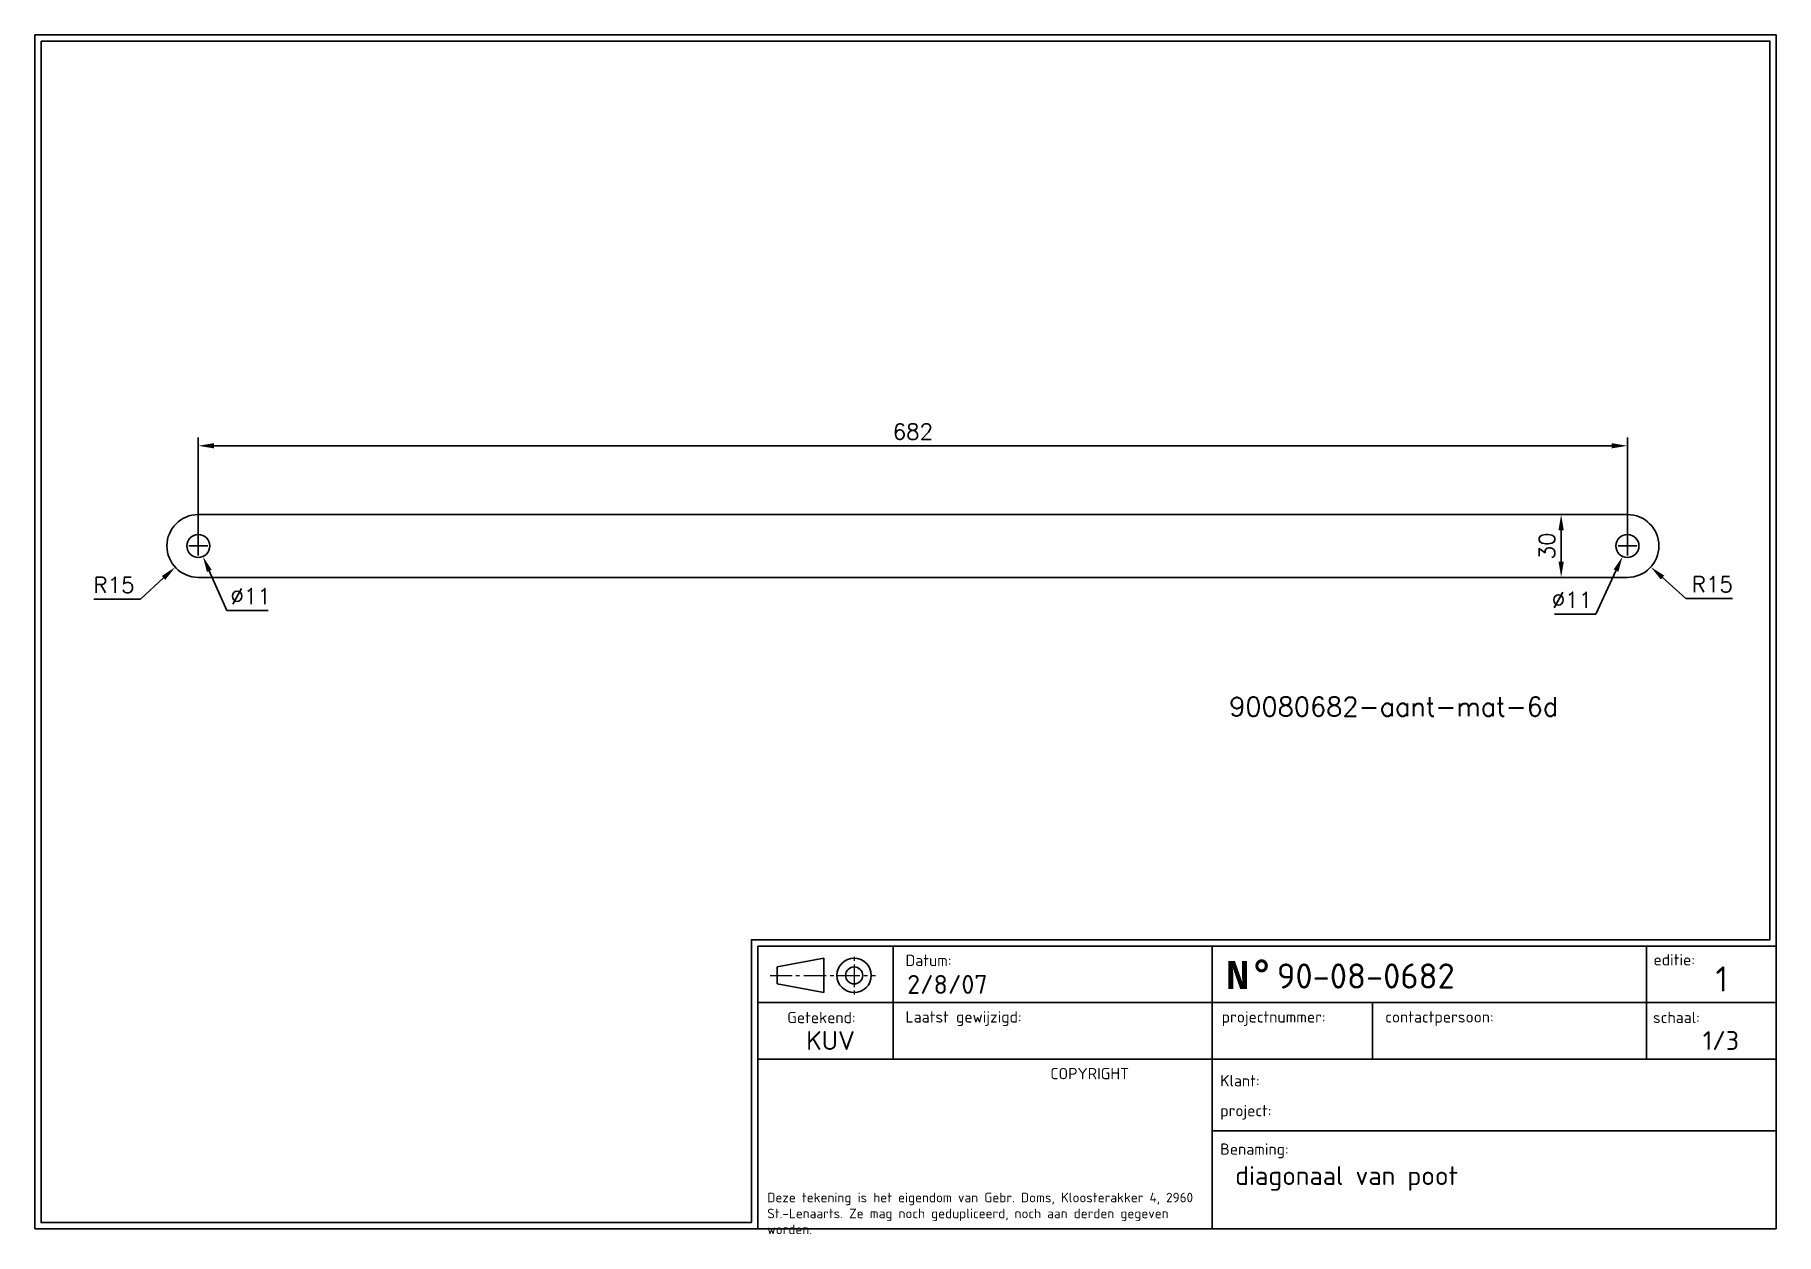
# Paper-space layout 'A4 Hor' of a CAD drawing. Extents: x 520 to 797, y 40 to 231.
# The model-space entities are those that its viewports show. They can reach past a viewport. Long polylines and large blocks are cut down to what shows.
import ezdxf
from ezdxf.enums import TextEntityAlignment as Align

# ---------------------------------------------------------------- set-up
doc = ezdxf.new("R2010")
doc.units = 0
doc.header["$LTSCALE"] = 0.5
doc.layers.get('0').update_dxf_attribs({"linetype": 'CONTINUOUS'})
doc.layers.get('DEFPOINTS').update_dxf_attribs({"linetype": 'CONTINUOUS'})
for name, color, linetype in [('50VOL', 13, 'CONTINUOUS'), ('70VOL', 5, 'CONTINUOUS'), ('BRANDLIJN', 93, 'CONTINUOUS')]:
    doc.layers.add(name, color=color, linetype=linetype)
doc.layers.add('View', color=9, linetype='CONTINUOUS', plot=False)
doc.styles.add('ISOCPEUR', font='isocpeur.ttf')
doc.styles.add('ROMAND', font='', dxfattribs={"height": 2})
doc.styles.add('ROMANS', font='romans.shx')
doc.styles.get('ROMAND').set_extended_font_data('romand.shx')
doc.dimstyles.new('1_OP_03$0', dxfattribs={"dimscale": 3, "dimtxt": 2.5, "dimasz": 2.5, "dimexe": 1.3, "dimexo": 0.6, "dimgap": 1, "dimtad": 1, "dimdec": 1, "dimdsep": 46, "dimtxsty": 'ROMANS', "dimcen": -1.5, "dimclrd": 150, "dimclre": 150, "dimclrt": 5, "dimadec": 0, "dimazin": 0, "dimtfac": 1, "dimtdec": 1, "dimtmove": 0, "dimatfit": 3, "dimfxl": 0, "dimtolj": 1, "dimtzin": 0, "dimarcsym": 0})
doc.dimstyles.new('1_OP_03$3', dxfattribs={"dimscale": 3, "dimtxt": 2.5, "dimasz": 2.5, "dimexe": 1.3, "dimexo": 0.6, "dimgap": 1, "dimtad": 1, "dimtoh": 1, "dimdec": 1, "dimdsep": 46, "dimtxsty": 'ROMANS', "dimcen": -1.5, "dimclrd": 150, "dimclre": 150, "dimclrt": 5, "dimadec": 0, "dimazin": 0, "dimtfac": 1, "dimtdec": 1, "dimtofl": 0, "dimtmove": 0, "dimatfit": 0, "dimfxl": 0, "dimtolj": 1, "dimtzin": 0, "dimarcsym": 0})
doc.dimstyles.new('1_OP_03$4', dxfattribs={"dimscale": 3, "dimtxt": 2.5, "dimasz": 2.5, "dimexe": 1.3, "dimexo": 0.6, "dimgap": 1, "dimtad": 1, "dimtoh": 1, "dimdec": 1, "dimdsep": 46, "dimtxsty": 'ROMANS', "dimcen": 1, "dimclrd": 150, "dimclre": 150, "dimclrt": 5, "dimadec": 0, "dimazin": 0, "dimtfac": 1, "dimtdec": 1, "dimtofl": 0, "dimtmove": 0, "dimatfit": 3, "dimfxl": 0, "dimtolj": 1, "dimtzin": 0, "dimarcsym": 0})

# ---------------------------------------------------------------- blocks, each defined once
blk = doc.blocks.new('ISO_A4')
for p, q in [((200, 287), (10, 287)), ((10, 287), (10, 10)), ((200, 10), (200, 287)), ((10, 10), (200, 10))]:
    blk.add_line(p, q)
blk = doc.blocks.new('titelhoek1')
for p, q in [((162.06, 45), (0.06, 45)), ((0.06, 45), (0.06, 0)), ((21.62, 45), (21.62, 36)), ((72.32, 0), (72.32, 45)), ((141.44, 45), (141.44, 36)), ((162.06, 45), (162.06, 0)), ((3.12, 41.69), (10.59, 43.05)), ((3.12, 41.69), (3.12, 38.96)), ((10.59, 43.05), (10.59, 37.59)), ((3.12, 38.96), (10.59, 37.59)), ((76.56, 36), (0.06, 36)), ((21.62, 36), (21.62, 27)), ((76.56, 36), (162.06, 36)), ((97.85, 36), (97.85, 27)), ((141.44, 36), (141.44, 27)), ((162.06, 27), (0.06, 27)), ((72.32, 15.59), (162.06, 15.59)), ((0.06, 0), (162.06, 0))]:
    blk.add_line(p, q)
at = {"lineweight": 9}
for p, q in [((15.39, 43.28), (15.39, 42.63)), ((15.39, 42.04), (15.39, 38.45)), ((2.04, 40.32), (5.55, 40.32)), ((6.12, 40.32), (6.72, 40.32)), ((7.37, 40.32), (10.93, 40.32)), ((11.55, 40.32), (12.15, 40.32)), ((12.78, 40.32), (16.31, 40.32)), ((16.96, 40.32), (17.53, 40.32)), ((18.15, 40.32), (18.81, 40.32)), ((15.39, 37.93), (15.39, 37.3))]:
    blk.add_line(p, q, dxfattribs=at)
for radius in [2.73, 1.36]:
    blk.add_circle((15.39, 40.32), radius)
at = {"style": 'ISOCPEUR'}
for s, p in [('Datum:', (23.56, 41.82)), ('editie:', (142.55, 41.92)), ('Getekend:', (4.75, 32.72)), ('Laatst gewijzigd:', (23.56, 32.82)), ('projectnummer:', (73.85, 32.82)), ('contactpersoon:', (99.86, 32.82)), ('schaal:', (142.46, 32.74)), ('COPYRIGHT ', (46.6, 23.8)), ('Klant:', (73.62, 22.67)), ('project:', (73.62, 17.91)), ('Benaming:', (73.62, 11.78))]:
    blk.add_text(s, height=1.8, dxfattribs=at).set_placement(p)
at = {"insert": (74.49, 42.64), "char_height": 4.5, "width": 5, "attachment_point": 1, "style": 'ROMAND'}
blk.add_mtext('{\\fMonospac821 BT|b1|i0|c0|p49;N°}', dxfattribs=at)
at = {"lineweight": 9, "insert": (1.56, 5.74), "char_height": 1.52, "width": 71.22, "attachment_point": 1, "style": 'ISOCPEUR'}
blk.add_mtext('Deze tekening is het eigendom van Gebr. Doms, Kloosterakker 4, 2960 St.-Lenaarts. Ze mag noch gedupliceerd, noch aan derden gegeven worden.', dxfattribs=at)
at = {"style": 'ISOCPEUR'}
for tag, height, p in [('TEKENINGNR', 4, (82.64, 37.03)), ('CREATING_DATE', 3, (23.82, 36.49)), ('MODIFICATION_TIME', 3, (23.82, 27.49)), ('PROJECTNR', 3, (73.74, 27.6)), ('CONTACTPERSOON', 3, (99.76, 27.6)), ('KLANTNAAM', 3, (82.92, 21.47)), ('PROJECTOMSCHRIJVING:', 3, (82.92, 16.68))]:
    blk.add_attdef(tag, text='', height=height, dxfattribs=at).set_placement(p, align=Align.BOTTOM_LEFT)
for tag, height, p in [('VERSIE', 4, (153.41, 36.56)), ('MADE_BY', 3, (11.64, 27.56)), ('SCHAAL', 3, (153.27, 27.56))]:
    blk.add_attdef(tag, text='', height=height, dxfattribs=at).set_placement(p, align=Align.BOTTOM_CENTER)
for tag, p in [('BENAMING1', (75.99, 6.97)), ('BENAMING2', (75.99, 2.97))]:
    blk.add_attdef(tag, p, '', height=3, dxfattribs=at)
blk = doc.blocks.new('*D0')
at = {"layer": '70VOL', "color": 150, "lineweight": -2}
for p, q in [((2652.28, 722.29), (2652.28, 772.21)), ((2659.78, 768.31), (3326.78, 768.31)), ((3334.28, 722.29), (3334.28, 772.21))]:
    blk.add_line(p, q, dxfattribs=at)
at = {"layer": '70VOL', "color": 150}
for points in [[(2659.78, 769.56), (2659.78, 767.06), (2652.28, 768.31)], [(3326.78, 769.56), (3326.78, 767.06), (3334.28, 768.31)]]:
    blk.add_solid(points, dxfattribs=at)
at = {"layer": 'DEFPOINTS', "color": 0}
for p in [(3334.28, 768.31), (2652.28, 720.49), (3334.28, 720.49)]:
    blk.add_point(p, dxfattribs=at)
at = {"layer": '70VOL', "color": 5, "insert": (2993.28, 775.06), "char_height": 7.5, "attachment_point": 5, "style": 'ROMANS'}
blk.add_mtext('\\A1;682', dxfattribs=at)
blk = doc.blocks.new('*D1')
at = {"layer": '70VOL', "color": 150, "lineweight": -2}
for p, q in [((2652.28, 715.99), (2652.28, 724.99)), ((2647.78, 720.49), (2656.78, 720.49)), ((2657.52, 708.6), (2665.84, 689.73)), ((2665.84, 689.73), (2685.62, 689.73))]:
    blk.add_line(p, q, dxfattribs=at)
at = {"layer": '70VOL', "color": 150}
blk.add_solid([(2658.66, 709.1), (2656.38, 708.09), (2654.49, 715.46)], dxfattribs=at)
at = {"layer": 'DEFPOINTS', "color": 0}
for p in [(2650.06, 725.52), (2654.49, 715.46)]:
    blk.add_point(p, dxfattribs=at)
at = {"layer": '70VOL', "color": 5, "insert": (2677.23, 696.48), "char_height": 7.5, "attachment_point": 5, "style": 'ROMANS'}
blk.add_mtext('\\A1;∅11', dxfattribs=at)
blk = doc.blocks.new('*D2')
at = {"layer": '70VOL', "color": 150, "lineweight": -2}
for p, q in [((2652.28, 717.49), (2652.28, 723.49)), ((2649.28, 720.49), (2655.28, 720.49)), ((2624.68, 695.1), (2635.72, 705.26)), ((2602.39, 695.1), (2624.68, 695.1))]:
    blk.add_line(p, q, dxfattribs=at)
at = {"layer": '70VOL', "color": 150}
blk.add_solid([(2634.87, 706.18), (2636.56, 704.34), (2641.24, 710.34)], dxfattribs=at)
at = {"layer": 'DEFPOINTS', "color": 0}
for p in [(2652.28, 720.49), (2641.24, 710.34)]:
    blk.add_point(p, dxfattribs=at)
at = {"layer": '70VOL', "color": 5, "insert": (2612.04, 701.85), "char_height": 7.5, "attachment_point": 5, "style": 'ROMANS'}
blk.add_mtext('\\A1;R15', dxfattribs=at)
blk = doc.blocks.new('*D3')
at = {"layer": '70VOL', "color": 150, "lineweight": -2}
for p, q in [((3334.28, 717.49), (3334.28, 723.49)), ((3331.28, 720.49), (3337.28, 720.49)), ((3362.16, 695.41), (3351, 705.45)), ((3384.44, 695.41), (3362.16, 695.41))]:
    blk.add_line(p, q, dxfattribs=at)
at = {"layer": '70VOL', "color": 150}
blk.add_solid([(3351.84, 706.37), (3350.17, 704.52), (3345.43, 710.46)], dxfattribs=at)
at = {"layer": 'DEFPOINTS', "color": 0}
for p in [(3334.28, 720.49), (3345.43, 710.46)]:
    blk.add_point(p, dxfattribs=at)
at = {"layer": '70VOL', "color": 5, "insert": (3374.8, 702.16), "char_height": 7.5, "attachment_point": 5, "style": 'ROMANS'}
blk.add_mtext('\\A1;R15', dxfattribs=at)
blk = doc.blocks.new('*D4')
at = {"layer": '70VOL', "color": 150, "lineweight": -2}
for p, q in [((3334.28, 715.99), (3334.28, 724.99)), ((3329.78, 720.49), (3338.78, 720.49)), ((3328.81, 708.69), (3319.22, 687.97)), ((3319.22, 687.97), (3299.43, 687.97))]:
    blk.add_line(p, q, dxfattribs=at)
at = {"layer": '70VOL', "color": 150}
blk.add_solid([(3327.68, 709.22), (3329.95, 708.17), (3331.97, 715.5)], dxfattribs=at)
at = {"layer": 'DEFPOINTS', "color": 0}
for p in [(3336.59, 725.48), (3331.97, 715.5)]:
    blk.add_point(p, dxfattribs=at)
at = {"layer": '70VOL', "color": 5, "insert": (3307.82, 694.72), "char_height": 7.5, "attachment_point": 5, "style": 'ROMANS'}
blk.add_mtext('\\A1;∅11', dxfattribs=at)
blk = doc.blocks.new('*D5')
at = {"layer": '70VOL', "color": 150, "lineweight": -2}
for p, q in [((3332.48, 735.49), (3298.75, 735.49)), ((3302.65, 727.99), (3302.65, 712.99)), ((3332.48, 705.49), (3298.75, 705.49))]:
    blk.add_line(p, q, dxfattribs=at)
at = {"layer": '70VOL', "color": 150}
for points in [[(3301.4, 727.99), (3303.9, 727.99), (3302.65, 735.49)], [(3301.4, 712.99), (3303.9, 712.99), (3302.65, 705.49)]]:
    blk.add_solid(points, dxfattribs=at)
at = {"layer": 'DEFPOINTS', "color": 0}
for p in [(3334.28, 735.49), (3302.65, 705.49), (3334.28, 705.49)]:
    blk.add_point(p, dxfattribs=at)
at = {"layer": '70VOL', "color": 5, "insert": (3295.9, 720.49), "char_height": 7.5, "attachment_point": 5, "rotation": 90, "style": 'ROMANS'}
blk.add_mtext('\\A1;30', dxfattribs=at)

msp = doc.modelspace()

# ---------------------------------------------------------------- linework, layer by layer
at = {"layer": '50VOL'}
for p, q in [((2652.28, 735.49), (3334.28, 735.49)), ((3334.28, 705.49), (2652.28, 705.49))]:
    msp.add_line(p, q, dxfattribs=at)
for centre in [(2652.28, 720.49), (3334.28, 720.49)]:
    msp.add_circle(centre, 5.5, dxfattribs=at)
for centre, start, end in [((2652.28, 720.49), 90, 270), ((3334.28, 720.49), 270, 90)]:
    msp.add_arc(centre, 15, start, end, dxfattribs=at)

# ---------------------------------------------------------------- texts
at = {"layer": 'BRANDLIJN', "style": 'ROMANS'}
msp.add_text('90080682-aant-mat-6d', height=9, dxfattribs=at).set_placement((3144.24, 639.31))

# ---------------------------------------------------------------- dimensions: what is measured, and where the dimension line sits
at = {"layer": '70VOL'}
dim = msp.add_linear_dim(base=(3334.28, 768.31), p1=(2652.28, 720.49), p2=(3334.28, 720.49), dimstyle='1_OP_03$0', dxfattribs=at)
dim.commit()
dim.dimension.update_dxf_attribs({"geometry": '*D0', "text_midpoint": (2993.28, 775.06)})
dim = msp.add_linear_dim(base=(3302.65, 705.49), p1=(3334.28, 735.49), p2=(3334.28, 705.49), angle=90, dimstyle='1_OP_03$0', dxfattribs=at)
dim.commit()
dim.dimension.update_dxf_attribs({"geometry": '*D5', "text_midpoint": (3295.9, 720.49)})
for center, mpoint, picture, middle in [((2652.28, 720.49), (2641.24, 710.34), '*D2', (2612.04, 701.85)), ((3334.28, 720.49), (3345.43, 710.46), '*D3', (3374.8, 702.16))]:
    dim = msp.add_radius_dim(center=center, mpoint=mpoint, dimstyle='1_OP_03$4', dxfattribs=at)
    dim.commit()
    dim.dimension.update_dxf_attribs({"geometry": picture, "text_midpoint": middle})
for p1, p2, picture, middle in [((2650.06, 725.52), (2654.49, 715.46), '*D1', (2677.23, 689.73)), ((3336.59, 725.48), (3331.97, 715.5), '*D4', (3307.82, 687.97))]:
    dim = msp.add_diameter_dim_2p(p1=p1, p2=p2, dimstyle='1_OP_03$3', dxfattribs=at)
    dim.commit()
    dim.dimension.update_dxf_attribs({"geometry": picture, "text_midpoint": middle, "dimtype": 163})

psp = doc.layouts.new('A4 Hor')

# ---------------------------------------------------------------- linework, layer by layer
at = {"layer": 'View'}
psp.add_lwpolyline([(520.54, 230.06), (795.54, 230.06), (795.54, 87.06), (633.54, 87.06), (633.54, 42.06), (520.54, 42.06), (520.54, 230.06)], close=True, dxfattribs=at)

# ---------------------------------------------------------------- block references
at = {"lineweight": 0, "rotation": 270}
psp.add_blockref('ISO_A4', (509.54, 241.06), dxfattribs=at)
psp.add_blockref('titelhoek1', (634.48, 41.06)).add_auto_attribs({'TEKENINGNR': '90-08-0682', 'BENAMING1': 'diagonaal van poot', 'CREATING_DATE': '2/8/07', 'MADE_BY': 'KUV', 'SCHAAL': '1/3', 'VERSIE': '1'})

# ---------------------------------------------------------------- viewports
at = {"layer": 'View'}
vp = psp.add_viewport(center=(658.04, 136.06), size=(275, 188), view_center_point=(2989.76, 679.51), view_height=564, dxfattribs=at)
vp.dxf.flags = 0x10000  # cut along an outline
vp.dxf.clipping_boundary_handle = psp.add_lwpolyline([(520.54, 230.06), (795.54, 230.06), (795.54, 87.06), (633.54, 87.06), (633.54, 42.06), (520.54, 42.06), (520.54, 230.06)], format="xyb", close=True, dxfattribs={"invisible": 1}).dxf.handle

doc.saveas('drawing.dxf')
